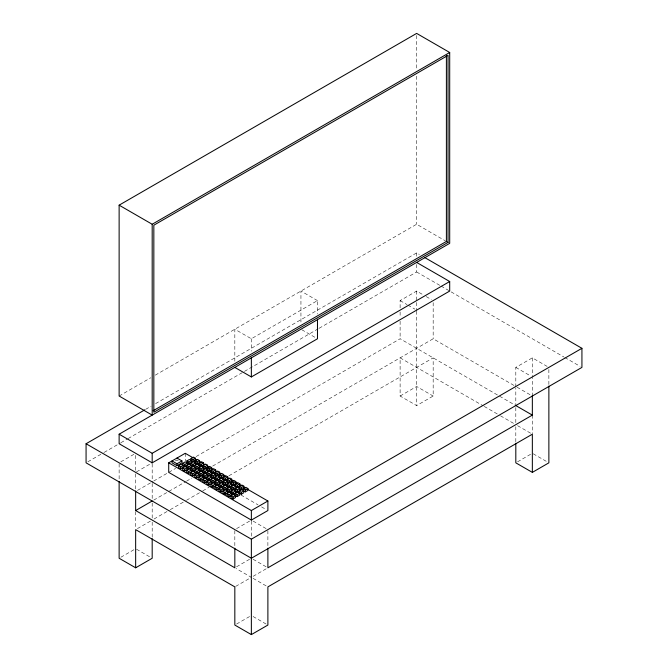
<?xml version="1.0" encoding="UTF-8"?>
<svg xmlns="http://www.w3.org/2000/svg" width="668" height="668" viewBox="0 0 668 668"><rect width="100%" height="100%" fill="white"/><g stroke="black" fill="none" stroke-linecap="round" stroke-linejoin="round"><path stroke-width="0.5" stroke-dasharray="3.34 2.5" d="M119.129 396.032L150.768 377.762M155.285 375.157L416.64 224.256L445.23 240.764M234.827 361.213L234.827 329.232L251.36 338.768L317.475 300.6L317.475 314.01M145.682 409.325L151.102 406.194M155.619 403.589L416.64 252.888L419.354 254.45M87.875 461.788L103.231 452.921M104.133 452.403L120.39 443.009M120.933 442.7L127.613 438.843M128.139 438.534L243.544 371.909M244.446 371.391L318.369 328.706M319.095 328.289L416.64 271.976L416.64 264.336M120.866 461.822L133.917 454.29M400.115 307.823L400.115 300.6L416.64 291.056L422.735 294.571M136.523 471.867L152.187 462.832M175.325 460.92L176.978 459.968L178.632 460.92M137.458 490.412L152.805 481.553M153.707 481.035L175.676 468.351M196.125 456.545L400.115 338.776L515.813 405.576L515.813 388.033M153.707 500.123L185.579 481.72M186.481 481.202L191.9 478.071M212.658 466.089L433.173 338.776L516.114 386.663M137.399 528.622L152.187 520.088M153.991 519.044L169.33 510.185M170.24 509.667L185.579 500.808M186.481 500.282L201.828 491.423M202.73 490.905L209.051 487.256M228.907 475.791L433.173 357.856L433.173 396.032L416.64 405.576L400.115 396.032L400.115 357.856L483.356 405.919M120.866 557.254L134.786 549.221M400.115 396.032L416.64 386.488L433.173 396.032M236.564 528.622L249.615 521.09M515.813 387.006L515.813 367.4L532.346 357.856L547.134 366.398M236.564 566.798L249.615 559.258M235.695 586.387L251.36 577.344L236.029 568.493M253.164 576.3L266.699 568.485M236.564 624.054L250.483 616.013M517.558 461.822L531.477 453.789M416.64 271.976L440.128 285.528M441.03 286.054L563.867 356.971M564.769 357.497L580.125 366.356M426.209 296.584L431.436 299.598M400.115 300.6L407.071 304.616M407.948 305.126L414.903 309.142M515.813 367.4L530.601 375.942M517.015 387.181L532.346 396.032L532.346 377.979M317.475 300.6L300.942 291.056L300.942 324.072M484.258 406.436L499.589 415.287M500.491 415.813L514.009 423.621M517.558 425.666L530.601 433.198M533.214 453.789L547.134 461.822M301.811 329.733L316.599 338.267M240.939 494.98L258.007 504.841M261.597 506.912L266.089 509.509M253.097 521.09L267.885 529.632M253.097 559.258L266.148 566.798M253.097 578.346L267.016 586.387M136.523 549.221L150.442 557.254M253.097 616.522L266.148 624.054M548.871 369.479L548.871 385.035M532.346 357.856L532.346 377.462M532.346 415.112L532.346 433.682M515.813 407.58L515.813 423.654M515.813 426.718L515.813 442.199M433.173 302.662L433.173 338.776M416.64 35.487L416.64 69.906M416.64 76.16L416.64 224.256M416.64 252.888L416.64 256.904M416.64 291.056L416.64 301.435M416.64 302.47L416.64 310.77M416.64 311.179L416.64 405.576M400.115 311.948L400.115 317.108M400.115 321.233L400.115 338.776M267.885 530.659L267.885 548.194M251.36 338.768L251.36 351.151M251.36 521.115L251.36 536.596M234.827 530.659L234.827 548.194M185.245 453.288L185.245 460.92M152.187 463.859L152.187 482.43M152.187 483.465L152.187 498.938M152.187 503.012L152.187 518.076M152.187 522.151L152.187 537.623M135.654 455.351L135.654 472.886M135.654 473.921L135.654 491.456M135.654 511.571L135.654 528.079M119.129 463.868L119.129 480.459"/><path stroke-width="1" d="M449.698 52.488L152.187 224.256L152.187 415.112L119.129 396.032L119.129 205.168L416.64 33.4L449.698 52.488L449.698 243.344L119.129 434.2L119.129 443.744L152.187 462.832L449.698 291.056L449.698 281.512L416.64 262.432M424.773 257.581L581.928 348.312L581.928 367.4L251.36 558.256L86.072 462.832L86.072 443.744L144.781 409.851M153.089 410.778L446.399 241.432L448.044 242.392L448.044 55.352L153.84 225.208L153.84 412.248L448.044 242.392M234.827 367.4L251.36 376.944L317.475 338.776L317.475 319.17M119.129 434.2L152.187 453.288L449.698 281.512M247.227 489.068L267.885 501L267.885 510.544L251.36 520.088L168.712 472.368L168.712 462.832L185.245 453.288L193.328 457.956M176.978 463.784L181.938 460.92L181.938 462.832L176.978 465.688L172.018 462.832L172.018 460.92L176.978 463.784L176.978 465.688M178.632 465.688L180.644 466.857L183.124 465.421L183.124 467.333L180.644 468.761L178.632 467.6L178.632 465.688L181.112 464.26L184.777 466.381L187.257 464.945L187.257 463.041L184.777 464.469L182.765 463.308L182.765 465.212M182.765 463.308L185.245 461.872L188.91 463.993L191.39 462.557L191.39 460.653L188.91 462.081L186.898 460.92L186.898 462.832M186.898 460.92L189.37 459.492L193.044 461.605L195.524 460.177L195.524 458.265L193.503 457.104L191.023 458.532L191.023 460.444M191.023 458.532L193.044 459.701L195.524 458.265M182.656 468.017L184.677 469.178L187.149 467.75L187.149 469.654L184.677 471.09L182.656 469.93L182.656 468.017L185.136 466.59L188.802 468.702L191.282 467.274L191.282 465.362L188.802 466.798L186.789 465.629L186.789 467.542M186.789 465.629L189.269 464.202L192.935 466.314L195.415 464.886L195.415 462.974L192.935 464.41L190.923 463.25L190.923 465.153M190.923 463.25L193.403 461.813L197.068 463.934L199.548 462.498L199.548 460.594L197.536 459.425L195.056 460.862L195.056 462.765M195.056 460.862L197.068 462.022L199.548 460.594M186.689 470.347L188.702 471.508L191.182 470.072L191.182 471.984L188.702 473.412L186.689 472.251L186.689 470.347L189.169 468.911L192.835 471.032L195.315 469.596L195.315 467.692L192.835 469.12L190.823 467.959L190.823 469.863M190.823 467.959L193.302 466.523L196.968 468.644L199.448 467.216L199.448 465.304L196.968 466.732L194.956 465.571L194.956 467.483M194.956 465.571L197.427 464.143L201.101 466.256L203.581 464.828L203.581 462.916L201.561 461.755L199.081 463.183L199.081 465.095M199.081 463.183L201.101 464.352L203.581 462.916M190.714 472.668L192.735 473.829L195.206 472.401L195.206 474.313L192.735 475.741L190.714 474.581L190.714 472.668L193.194 471.241L196.86 473.353L199.34 471.925L199.34 470.013L196.86 471.449L194.847 470.28L194.847 472.192M194.847 470.28L197.327 468.852L200.993 470.973L203.473 469.537L203.473 467.633L200.993 469.061L198.981 467.901L198.981 469.804M198.981 467.901L201.46 466.464L205.126 468.585L207.606 467.149L207.606 465.245L205.594 464.085L203.114 465.512L203.114 467.425M203.114 465.512L205.126 466.673L207.606 465.245M194.747 474.998L196.759 476.159L199.239 474.731L199.239 476.635L196.759 478.071L194.747 476.902L194.747 474.998L197.227 473.562L200.893 475.683L203.373 474.247L203.373 472.343L200.893 473.771L198.88 472.61L198.88 474.522M198.88 472.61L201.36 471.182L205.026 473.295L207.506 471.867L207.506 469.955L205.026 471.391L203.014 470.222L203.014 472.134M203.014 470.222L205.485 468.794L209.159 470.907L211.639 469.479L211.639 467.567L209.618 466.406L207.138 467.842L207.138 469.746M135.654 490.938L135.654 510.544L152.187 501M207.138 467.842L209.159 469.003L211.639 467.567M198.772 477.319L200.792 478.488L203.264 477.052L203.264 478.964L200.792 480.392L198.772 479.232L198.772 477.319L201.252 475.892L204.917 478.004L207.397 476.576L207.397 474.664L204.917 476.1L202.905 474.94L202.905 476.843M202.905 474.94L205.385 473.503L209.051 475.624L211.531 474.188L211.531 472.284L209.051 473.712L207.038 472.552L207.038 474.455M207.038 472.552L209.518 471.115L213.184 473.236L215.664 471.808L215.664 469.896L213.651 468.736L211.172 470.163L211.172 472.076M211.172 470.163L213.184 471.324L215.664 469.896M202.805 479.649L204.817 480.81L207.297 479.382L207.297 481.286L204.817 482.722L202.805 481.553L202.805 479.649L205.285 478.213L208.95 480.334L211.43 478.906L211.43 476.994L208.95 478.422L206.938 477.261L206.938 479.173M206.938 477.261L209.418 475.833L213.084 477.946L215.564 476.518L215.564 474.606L213.084 476.042L211.071 474.873L211.071 476.785M211.071 474.873L213.543 473.445L217.217 475.566L219.697 474.13L219.697 472.226L217.676 471.057L215.196 472.493L215.196 474.397M215.196 472.493L217.217 473.654L219.697 472.226M206.829 481.97L208.85 483.139L211.322 481.703L211.322 483.615L208.85 485.043L206.829 483.882L206.829 481.97L209.309 480.542L212.975 482.663L215.455 481.227L215.455 479.323L212.975 480.751L210.963 479.591L210.963 481.494M210.963 479.591L213.443 478.154L217.108 480.275L219.588 478.839L219.588 476.935L217.108 478.363L215.096 477.202L215.096 479.115M215.096 477.202L217.576 475.775L221.242 477.887L223.722 476.459L223.722 474.547L221.709 473.387L219.229 474.814L219.229 476.727M219.229 474.814L221.242 475.983L223.722 474.547M210.863 484.3L212.875 485.461L215.355 484.033L215.355 485.937L212.875 487.373L210.863 486.212L210.863 484.3L213.343 482.872L217.008 484.985L219.488 483.557L219.488 481.645L217.008 483.081L214.996 481.912L214.996 483.824M214.996 481.912L217.476 480.484L221.141 482.597L223.621 481.169L223.621 479.257L221.141 480.693L219.129 479.532L219.129 481.436M219.129 479.532L221.601 478.096L225.275 480.217L227.755 478.781L227.755 476.877L225.734 475.708L223.254 477.144L223.254 479.048M223.254 477.144L225.275 478.305L227.755 476.877M214.887 486.63L216.908 487.79L219.38 486.354L219.38 488.266L216.908 489.694L214.887 488.533L214.887 486.63L217.367 485.193L221.033 487.314L223.513 485.878L223.513 483.974L221.033 485.402L219.02 484.242L219.02 486.145M219.02 484.242L221.5 482.805L225.166 484.926L227.646 483.498L227.646 481.586L225.166 483.014L223.154 481.853L223.154 483.766M223.154 481.853L225.634 480.426L229.299 482.538L231.779 481.11L231.779 479.198L229.767 478.037L227.287 479.465L227.287 481.377M227.287 479.465L229.299 480.634L231.779 479.198M218.92 488.951L220.933 490.112L223.413 488.684L223.413 490.596L220.933 492.024L218.92 490.863L218.92 488.951L221.4 487.523L225.066 489.636L227.546 488.208L227.546 486.296L225.066 487.732L223.054 486.563L223.054 488.475M223.054 486.563L225.534 485.135L229.199 487.256L231.679 485.82L231.679 483.916L229.199 485.344L227.187 484.183L227.187 486.087M227.187 484.183L229.658 482.747L233.332 484.868L235.812 483.432L235.812 481.528L233.792 480.367L231.312 481.795L231.312 483.707M231.312 481.795L233.332 482.956L235.812 481.528M222.945 491.281L224.966 492.441L227.437 491.005L227.437 492.917L224.966 494.345L222.945 493.184L222.945 491.281L225.425 489.844L229.091 491.965L231.571 490.529L231.571 488.625L229.091 490.053L227.078 488.892L227.078 490.805M227.078 488.892L229.558 487.465L233.224 489.577L235.704 488.149L235.704 486.237L233.224 487.673L231.211 486.504L231.211 488.417M231.211 486.504L233.691 485.077L237.357 487.189L239.837 485.761L239.837 483.849L237.825 482.688L235.345 484.125L235.345 486.028M235.345 484.125L237.357 485.285L239.837 483.849M226.978 493.602L228.99 494.763L231.47 493.335L231.47 495.247L228.99 496.675L226.978 495.514L226.978 493.602L229.458 492.174L233.124 494.287L235.604 492.859L235.604 490.947L233.124 492.383L231.111 491.214L231.111 493.126M231.111 491.214L233.591 489.786L237.257 491.907L239.737 490.471L239.737 488.567L237.257 489.995L235.245 488.834L235.245 490.738M235.245 488.834L237.716 487.398L241.39 489.519L243.87 488.091L243.87 486.179L241.849 485.018L239.369 486.446L239.369 488.358M239.369 486.446L241.39 487.607L243.87 486.179M231.003 495.932L233.023 497.092L235.495 495.664L235.495 497.568L233.023 499.004L231.003 497.835L231.003 495.932L233.483 494.495L237.148 496.616L239.628 495.18L239.628 493.276L237.148 494.704L235.136 493.543L235.136 495.456M235.136 493.543L237.616 492.116L241.282 494.228L243.762 492.8L243.762 490.888L241.282 492.324L239.269 491.155L239.269 493.067M239.269 491.155L241.749 489.727L245.415 491.848L247.895 490.412L247.895 488.508L245.882 487.339L243.403 488.776L243.403 490.679M243.403 488.776L245.415 489.936L247.895 488.508M119.129 481.503L119.129 558.256L135.654 567.8L152.187 558.256L152.187 538.659M168.712 462.832L251.36 510.544L267.885 501M86.072 443.744L251.36 539.168L581.928 348.312M532.346 395.514L532.346 415.112L267.885 567.8L267.885 548.194M135.654 567.8L135.654 529.632L234.827 586.888L234.827 625.056L251.36 634.6L267.885 625.056L267.885 586.888L532.346 434.2L532.346 472.376L515.813 462.832L515.813 443.226M532.346 472.376L548.871 462.832L548.871 386.071M515.813 405.576L532.346 415.112M119.129 205.168L152.187 224.256M195.123 458.991L196.918 460.027M199.615 461.58L201.41 462.623M203.206 463.659L205.001 464.694M207.698 466.247L209.493 467.291M211.288 468.326L213.092 469.362M215.781 470.915L217.584 471.959M219.38 472.994L221.175 474.03M223.872 475.583L225.667 476.626M227.462 477.662L229.258 478.697M231.053 479.733L233.75 481.294M235.545 482.329L237.34 483.365M239.136 484.4L241.833 485.962M243.628 486.997L245.432 488.032M176.978 458.056L181.938 460.92M135.654 510.544L234.827 567.8L234.827 548.194M446.399 55.436L446.399 241.432M251.36 357.338L251.36 376.944M251.36 510.544L251.36 520.088M251.36 539.168L251.36 634.6M245.415 489.936L245.415 491.848M241.39 487.607L241.39 489.519M241.282 492.324L241.282 494.228M237.357 485.285L237.357 487.189M237.257 489.995L237.257 491.907M237.148 494.704L237.148 496.616M233.332 482.956L233.332 484.868M233.224 487.673L233.224 489.577M233.124 492.383L233.124 494.287M233.023 497.092L233.023 499.004M229.299 480.634L229.299 482.538M229.199 485.344L229.199 487.256M229.091 490.053L229.091 491.965M228.99 494.763L228.99 496.675M225.275 478.305L225.275 480.217M225.166 483.014L225.166 484.926M225.066 487.732L225.066 489.636M224.966 492.441L224.966 494.345M221.242 475.983L221.242 477.887M221.141 480.693L221.141 482.597M221.033 485.402L221.033 487.314M220.933 490.112L220.933 492.024M217.217 473.654L217.217 475.566M217.108 478.363L217.108 480.275M217.008 483.081L217.008 484.985M216.908 487.79L216.908 489.694M213.184 471.324L213.184 473.236M213.084 476.042L213.084 477.946M212.975 480.751L212.975 482.663M212.875 485.461L212.875 487.373M209.159 469.003L209.159 470.907M209.051 473.712L209.051 475.624M208.95 478.422L208.95 480.334M208.85 483.139L208.85 485.043M205.126 466.673L205.126 468.585M205.026 471.391L205.026 473.295M204.917 476.1L204.917 478.004M204.817 480.81L204.817 482.722M201.101 464.352L201.101 466.256M200.993 469.061L200.993 470.973M200.893 473.771L200.893 475.683M200.792 478.488L200.792 480.392M197.068 462.022L197.068 463.934M196.968 466.732L196.968 468.644M196.86 471.449L196.86 473.353M196.759 476.159L196.759 478.071M193.044 459.701L193.044 461.605M192.935 464.41L192.935 466.314M192.835 469.12L192.835 471.032M192.735 473.829L192.735 475.741M188.91 462.081L188.91 463.993M188.802 466.798L188.802 468.702M188.702 471.508L188.702 473.412M184.777 464.469L184.777 466.381M184.677 469.178L184.677 471.09M180.644 466.857L180.644 468.761M152.187 453.288L152.187 462.832"/></g></svg>
